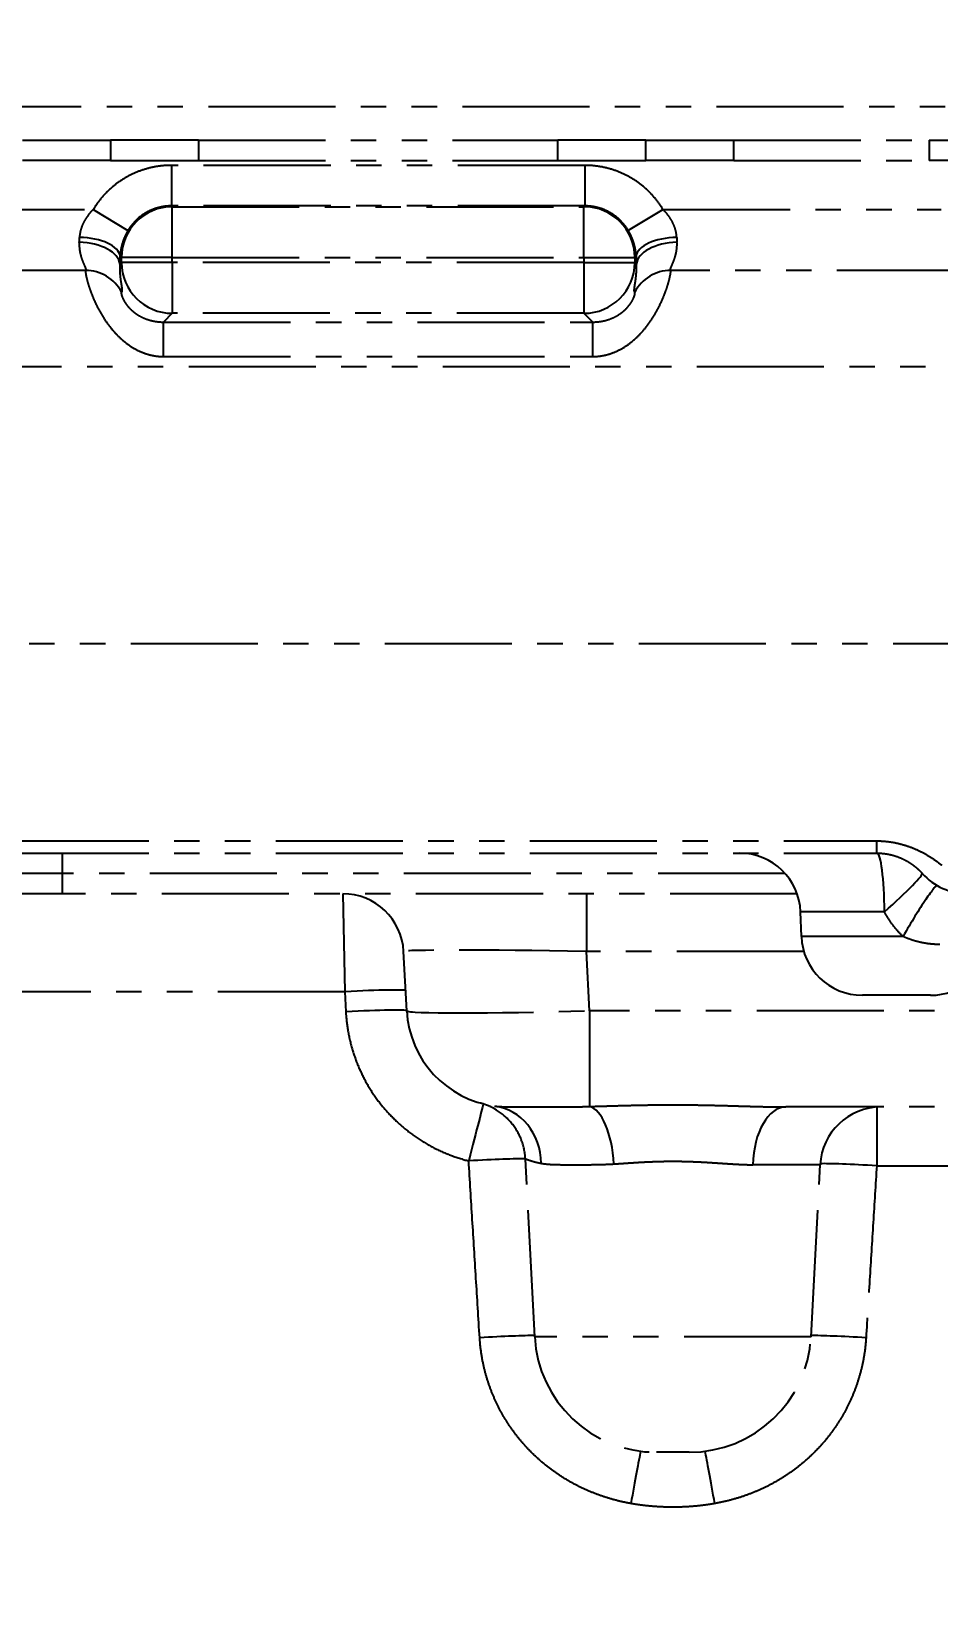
# Model space of a CAD drawing. Header units: inches. Extents: x 0 to 77285, y -118 to 40065.
# Drawn here: x 69452.7 to 69497.3, y 25473.3 to 25550.2 of the extents above; entities that cross this region are included whole.
import ezdxf

# ---------------------------------------------------------------- set-up
doc = ezdxf.new("R2010")
doc.units = ezdxf.units.IN
doc.header["$LTSCALE"] = 5
doc.header["$MEASUREMENT"] = 0
doc.linetypes.add('PHANTOM', pattern=[2.5, 1.25, -0.25, 0.25, -0.25, 0.25, -0.25])
doc.layers.add('66', color=6, linetype='PHANTOM')
doc.styles.add('SCI', font='')
doc.styles.get('SCI').set_extended_font_data('Gulim')
doc.dimstyles.new('SCH', dxfattribs={"dimtxt": 2.5, "dimasz": 2, "dimexe": 1.25, "dimexo": 0.625, "dimtad": 1, "dimdec": 8, "dimtxsty": 'SCI', "dimcen": 2.5, "dimclrd": 4, "dimclre": 4, "dimclrt": 7, "dimadec": 8, "dimazin": 2, "dimtfac": 1, "dimtdec": 8, "dimtmove": 0, "dimatfit": 3, "dimfxl": 1, "dimarcsym": 0})

# ---------------------------------------------------------------- blocks, each defined once
blk = doc.blocks.new('A$C70e98cdd')
for p, q in [((-32.85, 136.753), (45.651, 136.753)), ((-16.999, 135.1), (-12.668, 135.1)), ((-8.338, 135.1), (-12.668, 135.1)), ((-12.668, 135.1), (-12.668, 134.1)), ((-8.338, 135.1), (9.341, 135.1)), ((-8.338, 135.1), (-8.338, 134.1)), ((13.671, 135.1), (9.341, 135.1)), ((9.341, 134.1), (9.341, 135.1)), ((13.671, 135.1), (18.001, 135.1)), ((13.671, 134.1), (13.671, 135.1)), ((18.001, 135.1), (27.609, 135.1)), ((18.001, 134.1), (18.001, 135.1)), ((27.609, 135.1), (31.939, 135.1)), ((27.609, 135.1), (27.609, 134.1)), ((-12.668, 134.1), (-16.999, 134.1)), ((-12.668, 134.1), (-8.338, 134.1)), ((10.668, 133.86), (-9.665, 133.86)), ((-9.665, 133.86), (-9.665, 131.863)), ((-8.338, 134.1), (9.341, 134.1)), ((9.341, 134.1), (13.671, 134.1)), ((10.668, 133.86), (10.668, 131.863)), ((18.001, 134.1), (13.671, 134.1)), ((18.001, 134.1), (27.609, 134.1)), ((18.001, 134.1), (27.609, 134.1)), ((31.939, 134.1), (27.609, 134.1)), ((-20.201, 131.685), (-13.515, 131.685)), ((-13.515, 131.685), (-11.806, 130.657)), ((10.668, 131.863), (-9.665, 131.863)), ((-9.665, 131.863), (-9.626, 131.824)), ((-9.626, 131.824), (10.629, 131.824)), ((-9.626, 129.328), (-9.626, 131.824)), ((10.629, 131.824), (10.668, 131.863)), ((10.629, 129.328), (10.629, 131.824)), ((14.518, 131.685), (12.809, 130.657)), ((14.518, 131.685), (28.203, 131.685)), ((-12.19, 129.395), (-12.123, 129.328)), ((-12.123, 129.072), (-12.123, 129.328)), ((-9.626, 129.328), (-12.123, 129.328)), ((-9.626, 129.072), (-9.626, 129.328)), ((-9.626, 129.328), (10.629, 129.328)), ((10.629, 129.328), (13.126, 129.328)), ((10.629, 129.328), (10.629, 129.072)), ((13.126, 129.328), (13.193, 129.395)), ((13.126, 129.328), (13.126, 129.072)), ((-13.888, 128.691), (-21.316, 128.691)), ((-12.123, 129.072), (-12.202, 128.993)), ((-9.626, 129.072), (-12.123, 129.072)), ((10.629, 129.072), (-9.626, 129.072)), ((-9.626, 129.072), (-9.626, 126.576)), ((10.629, 129.072), (13.126, 129.072)), ((10.629, 129.072), (10.629, 126.576)), ((13.205, 128.993), (13.126, 129.072)), ((29.319, 128.691), (14.891, 128.691)), ((-9.626, 126.576), (-10.057, 126.145)), ((10.629, 126.576), (-9.626, 126.576)), ((11.06, 126.145), (10.629, 126.576)), ((-10.057, 124.447), (-10.057, 126.145)), ((-10.057, 126.145), (11.06, 126.145)), ((11.06, 124.447), (11.06, 126.145)), ((-21.317, 123.962), (29.32, 123.962)), ((-10.999, 124.615), (-10.999, 124.614)), ((-10.057, 124.447), (11.06, 124.447)), ((-24.168, 110.32), (35.994, 110.32)), ((-17.032, 100.6), (25.035, 100.6)), ((25.035, 100), (25.035, 100.6)), ((-17.032, 100), (25.035, 100)), ((-15.033, 99), (-15.033, 100)), ((-15.033, 98), (-15.033, 99)), ((20.521, 99), (-15.033, 99)), ((21.113, 98), (-15.033, 98)), ((-1.238, 98), (-1.137, 93.175)), ((10.745, 98), (10.745, 95.157)), ((25.41, 97.105), (21.283, 97.105)), ((21.325, 95.895), (21.283, 97.105)), ((26.323, 95.895), (21.325, 95.895)), ((1.91, 92.238), (1.757, 95.157)), ((10.898, 92.238), (10.745, 95.157)), ((21.444, 95.157), (10.745, 95.157)), ((-1.137, 93.175), (-24.312, 93.175)), ((-1.137, 93.175), (-1.086, 92.186)), ((27.68, 93), (24.323, 93)), ((50.375, 92.238), (10.898, 92.238)), ((10.898, 92.238), (10.898, 87.524)), ((50.375, 87.5), (20.559, 87.5)), ((25.027, 87.493), (25.027, 84.605)), ((8.203, 76.186), (7.744, 84.953)), ((22.243, 84.657), (18.933, 84.657)), ((21.799, 76.186), (22.243, 84.657)), ((25.027, 84.605), (38.796, 84.605)), ((21.799, 76.186), (8.203, 76.186)), ((15.808, 70.5), (14.195, 70.5))]:
    blk.add_line(p, q)
for centre, radius, start, end in [((18.285, 97), 3, 2, 90), ((29.507, 101), 3, 221.81031, 270), ((-1.238, 95), 3, 3, 90), ((24.323, 96), 3, 182, 270), ((27.68, 96), 3, 270, 350.40593), ((6.904, 92.5), 5, 183, 262.45393), ((25.239, 84.5), 3, 90, 177), ((14.195, 76.5), 6, 183, 270), ((15.808, 76.5), 6, 270, 357)]:
    blk.add_arc(centre, radius, start, end)
for centre, major_axis, ratio, start_param, end_param in [((-9.626, 129.328), (1.768, 1.768), 0.997265, 0.786768, 2.354825), ((10.629, 129.328), (1.768, -1.768), 0.997265, 0.786768, 2.354825), ((-14.419, 131.688), (0, -2.997), 0.087018, 1.000396, 1.09351), ((-14.2, 128.993), (1.999, -0.067), 0.538295, 0.062141, 1.588823), ((-14.188, 129.395), (1.999, -0.054), 0.457856, 0.058903, 1.583158), ((15.191, 129.395), (-1.999, -0.054), 0.457856, 4.700028, 6.224283), ((15.203, 128.993), (-1.999, -0.067), 0.538294, 4.694362, 6.221044), ((15.422, 131.688), (0, 2.997), 0.087018, 2.048083, 2.141196), ((-12.423, 131.687), (0, -4.998), 0.052335, 1.001505, 1.094505), ((13.426, 131.687), (0, 4.998), 0.052335, 2.047088, 2.140087), ((-13.888, 126.694), (1.573, -1.236), 0.997007, 1.151093, 2.235242), ((-9.626, 129.072), (-1.768, 1.768), 0.997265, 0.786768, 2.354825), ((10.629, 129.072), (-1.768, -1.768), 0.997265, 0.786768, 2.354825), ((14.891, 126.694), (-1.573, -1.236), 0.997007, 4.047944, 5.132093), ((25.035, 97), (0, 3), 0.125297, 4.747294, 6.283185), ((25.035, 97), (2.236, 2), 0.057862, 4.829255, 6.283185), ((26.53, 95.791), (1.488, 2.605), 0.077044, 0, 1.574628), ((10.778, 95), (9.021, -0.157), 0.017336, 1.574743, 3.142805), ((-1.137, 93.07), (2.996, 0.157), 0.034852, 0, 1.56897), ((-1.086, 92.081), (2.996, 0.157), 0.034852, 0, 1.56897), ((10.909, 92.5), (8.999, 0.262), 0.02902, 3.142269, 4.710327), ((4.961, 84.739), (0.728, 2.91), 0.008479, 0.057496, 1.536935), ((5.853, 84.569), (0.394, 2.974), 0.890273, 4.882234, 6.283184), ((10.898, 84.538), (-0.13, 2.997), 0.402319, 4.747371, 6.17597), ((20.559, 84.5), (0, 3), 0.542862, 0, 1.518436), ((4.961, 84.739), (2.994, 0.182), 0.034835, 0.375738, 1.568682), ((25.027, 84.5), (-2.994, 0.182), 0.034835, 4.714505, 5.905267), ((5.498, 76.029), (-2.994, -0.188), 0.034831, 3.584653, 4.710205), ((24.505, 76.029), (2.994, -0.188), 0.034831, 1.572981, 2.698532), ((12.936, 67.871), (-0.533, -2.952), 0.006201, 3.574988, 4.678037), ((17.066, 67.871), (0.533, -2.952), 0.006201, 1.605148, 2.708198)]:
    blk.add_ellipse(centre, major_axis=major_axis, ratio=ratio, start_param=start_param, end_param=end_param)
for points, knots in [([(-9.665, 133.86), (-9.883, 133.86), (-10.097, 133.844), (-10.306, 133.814), (-10.516, 133.784), (-10.72, 133.74), (-10.923, 133.68)], [0, 0, 0, 0, 0.1428571, 0.1428571, 0.1428571, 0.2857143, 0.2857143, 0.2857143, 0.2857143]), ([(12.657, 133.396), (12.468, 133.49), (12.271, 133.571), (12.06, 133.639), (11.848, 133.708), (11.622, 133.764), (11.389, 133.802)], [0.5714286, 0.5714286, 0.5714286, 0.5714286, 0.7142857, 0.7142857, 0.7142857, 0.8571429, 0.8571429, 0.8571429, 0.8571429]), ([(-10.365, 131.764), (-10.478, 131.732), (-10.591, 131.69), (-10.699, 131.642), (-10.806, 131.593), (-10.909, 131.538), (-11.008, 131.474)], [0.2857143, 0.2857143, 0.2857143, 0.2857143, 0.4285714, 0.4285714, 0.4285714, 0.5714286, 0.5714286, 0.5714286, 0.5714286]), ([(-14.064, 130.877), (-14.101, 130.784), (-14.13, 130.69), (-14.15, 130.595), (-14.171, 130.501), (-14.183, 130.406), (-14.188, 130.311)], [0.6, 0.6, 0.6, 0.6, 0.8, 0.8, 0.8, 1, 1, 1, 1]), ([(-13.753, 131.416), (-13.822, 131.327), (-13.881, 131.238), (-13.933, 131.149), (-13.984, 131.059), (-14.028, 130.969), (-14.064, 130.877)], [0.2, 0.2, 0.2, 0.2, 0.4, 0.4, 0.4, 0.6, 0.6, 0.6, 0.6]), ([(12.599, 130.954), (12.523, 131.046), (12.444, 131.13), (12.357, 131.209), (12.271, 131.288), (12.177, 131.363), (12.079, 131.429)], [0.1428571, 0.1428571, 0.1428571, 0.1428571, 0.2857143, 0.2857143, 0.2857143, 0.4285714, 0.4285714, 0.4285714, 0.4285714]), ([(15.191, 130.311), (15.187, 130.396), (15.176, 130.483), (15.159, 130.569), (15.141, 130.656), (15.117, 130.743), (15.084, 130.832)], [0, 0, 0, 0, 0.2, 0.2, 0.2, 0.4, 0.4, 0.4, 0.4]), ([(-11.938, 130.408), (-11.977, 130.325), (-12.01, 130.243), (-12.039, 130.161), (-12.068, 130.079), (-12.093, 129.996), (-12.114, 129.911)], [0.2, 0.2, 0.2, 0.2, 0.4, 0.4, 0.4, 0.6, 0.6, 0.6, 0.6]), ([(-12.114, 129.911), (-12.135, 129.827), (-12.152, 129.74), (-12.165, 129.654), (-12.178, 129.567), (-12.186, 129.481), (-12.19, 129.395)], [0.6, 0.6, 0.6, 0.6, 0.8, 0.8, 0.8, 1, 1, 1, 1]), ([(13.193, 129.395), (13.19, 129.472), (13.182, 129.551), (13.171, 129.63), (13.161, 129.709), (13.146, 129.789), (13.127, 129.871)], [0, 0, 0, 0, 0.2, 0.2, 0.2, 0.4, 0.4, 0.4, 0.4]), ([(15.029, 129.114), (15.045, 129.154), (15.061, 129.196), (15.076, 129.241), (15.092, 129.286), (15.107, 129.333), (15.122, 129.386)], [0.5454545, 0.5454545, 0.5454545, 0.5454545, 0.6363636, 0.6363636, 0.6363636, 0.7272727, 0.7272727, 0.7272727, 0.7272727]), ([(-13.914, 128.847), (-13.904, 128.821), (-13.895, 128.798), (-13.889, 128.778), (-13.882, 128.757), (-13.878, 128.739), (-13.877, 128.724), (-13.877, 128.709), (-13.88, 128.697), (-13.888, 128.691)], [0.7272727, 0.7272727, 0.7272727, 0.7272727, 0.8181818, 0.8181818, 0.8181818, 0.9090909, 0.9090909, 0.9090909, 1, 1, 1, 1]), ([(13.148, 128.068), (13.155, 128.108), (13.161, 128.15), (13.167, 128.193), (13.173, 128.237), (13.179, 128.283), (13.185, 128.335), (13.191, 128.387), (13.197, 128.444), (13.201, 128.508), (13.206, 128.572), (13.21, 128.643), (13.211, 128.723)], [0.5454545, 0.5454545, 0.5454545, 0.5454545, 0.6363636, 0.6363636, 0.6363636, 0.7272727, 0.7272727, 0.7272727, 0.8181818, 0.8181818, 0.8181818, 0.9090909, 0.9090909, 0.9090909, 0.9090909]), ([(14.887, 128.762), (14.892, 128.78), (14.899, 128.801), (14.908, 128.824), (14.917, 128.848), (14.928, 128.874), (14.94, 128.903)], [0.1818182, 0.1818182, 0.1818182, 0.1818182, 0.2727273, 0.2727273, 0.2727273, 0.3636364, 0.3636364, 0.3636364, 0.3636364]), ([(14.94, 128.903), (14.953, 128.932), (14.967, 128.964), (14.982, 129), (14.997, 129.035), (15.013, 129.074), (15.029, 129.114)], [0.3636364, 0.3636364, 0.3636364, 0.3636364, 0.4545455, 0.4545455, 0.4545455, 0.5454545, 0.5454545, 0.5454545, 0.5454545]), ([(-12.171, 128.243), (-12.165, 128.196), (-12.158, 128.151), (-12.152, 128.108), (-12.145, 128.066), (-12.139, 128.025), (-12.133, 127.988)], [0.3636364, 0.3636364, 0.3636364, 0.3636364, 0.4545455, 0.4545455, 0.4545455, 0.5454545, 0.5454545, 0.5454545, 0.5454545]), ([(-13.583, 127.494), (-13.532, 127.362), (-13.472, 127.223), (-13.405, 127.079), (-13.338, 126.936), (-13.262, 126.788), (-13.178, 126.64)], [0.3333333, 0.3333333, 0.3333333, 0.3333333, 0.4, 0.4, 0.4, 0.4666667, 0.4666667, 0.4666667, 0.4666667]), ([(-12.129, 127.518), (-12.124, 127.492), (-12.117, 127.461), (-12.106, 127.427), (-12.094, 127.393), (-12.08, 127.355), (-12.062, 127.314)], [0.1333333, 0.1333333, 0.1333333, 0.1333333, 0.2, 0.2, 0.2, 0.2666667, 0.2666667, 0.2666667, 0.2666667]), ([(-11.902, 127.038), (-11.866, 126.989), (-11.826, 126.938), (-11.781, 126.887), (-11.736, 126.836), (-11.686, 126.784), (-11.631, 126.734)], [0.4, 0.4, 0.4, 0.4, 0.4666667, 0.4666667, 0.4666667, 0.5333333, 0.5333333, 0.5333333, 0.5333333]), ([(12.697, 126.795), (12.751, 126.849), (12.8, 126.903), (12.843, 126.958), (12.887, 127.012), (12.925, 127.065), (12.958, 127.117)], [0.5, 0.5, 0.5, 0.5, 0.5714286, 0.5714286, 0.5714286, 0.6428571, 0.6428571, 0.6428571, 0.6428571]), ([(13.041, 127.265), (13.064, 127.311), (13.082, 127.354), (13.097, 127.393), (13.111, 127.432), (13.122, 127.468), (13.128, 127.499)], [0.7142857, 0.7142857, 0.7142857, 0.7142857, 0.7857143, 0.7857143, 0.7857143, 0.8571429, 0.8571429, 0.8571429, 0.8571429]), ([(-12.902, 126.195), (-12.801, 126.049), (-12.693, 125.905), (-12.577, 125.768), (-12.462, 125.632), (-12.339, 125.502), (-12.211, 125.382), (-12.084, 125.261), (-11.95, 125.15), (-11.814, 125.052)], [0.5333333, 0.5333333, 0.5333333, 0.5333333, 0.6, 0.6, 0.6, 0.6666667, 0.6666667, 0.6666667, 0.7333333, 0.7333333, 0.7333333, 0.7333333]), ([(-11.033, 126.347), (-10.957, 126.314), (-10.88, 126.285), (-10.802, 126.26), (-10.724, 126.235), (-10.644, 126.214), (-10.562, 126.197)], [0.7333333, 0.7333333, 0.7333333, 0.7333333, 0.8, 0.8, 0.8, 0.8666667, 0.8666667, 0.8666667, 0.8666667]), ([(11.572, 126.198), (11.658, 126.216), (11.745, 126.24), (11.83, 126.268), (11.915, 126.296), (11.998, 126.329), (12.079, 126.366)], [0.1428571, 0.1428571, 0.1428571, 0.1428571, 0.2142857, 0.2142857, 0.2142857, 0.2857143, 0.2857143, 0.2857143, 0.2857143]), ([(12.079, 126.366), (12.159, 126.404), (12.237, 126.446), (12.31, 126.491), (12.384, 126.536), (12.454, 126.585), (12.518, 126.636)], [0.2857143, 0.2857143, 0.2857143, 0.2857143, 0.3571429, 0.3571429, 0.3571429, 0.4285714, 0.4285714, 0.4285714, 0.4285714]), ([(12.894, 125.109), (13.04, 125.221), (13.181, 125.345), (13.314, 125.479), (13.448, 125.613), (13.575, 125.757), (13.693, 125.907)], [0.2857143, 0.2857143, 0.2857143, 0.2857143, 0.3571429, 0.3571429, 0.3571429, 0.4285714, 0.4285714, 0.4285714, 0.4285714]), ([(11.98, 124.607), (12.136, 124.662), (12.292, 124.732), (12.445, 124.816), (12.598, 124.9), (12.749, 124.998), (12.894, 125.109)], [0.1428571, 0.1428571, 0.1428571, 0.1428571, 0.2142857, 0.2142857, 0.2142857, 0.2857143, 0.2857143, 0.2857143, 0.2857143]), ([(-10.966, 124.603), (-10.819, 124.552), (-10.667, 124.512), (-10.515, 124.486), (-10.363, 124.46), (-10.211, 124.447), (-10.057, 124.447)], [0.8666667, 0.8666667, 0.8666667, 0.8666667, 0.9333333, 0.9333333, 0.9333333, 1, 1, 1, 1]), ([(26.424, 100.388), (26.584, 100.338), (26.745, 100.28), (26.907, 100.211), (27.069, 100.141), (27.231, 100.062), (27.39, 99.974)], [0.2, 0.2, 0.2, 0.2, 0.2666667, 0.2666667, 0.2666667, 0.3333333, 0.3333333, 0.3333333, 0.3333333]), ([(25.26, 99.991), (25.337, 99.986), (25.414, 99.977), (25.493, 99.965), (25.571, 99.953), (25.65, 99.937), (25.73, 99.918), (25.809, 99.899), (25.89, 99.877), (25.971, 99.85)], [0.0666667, 0.0666667, 0.0666667, 0.0666667, 0.1333333, 0.1333333, 0.1333333, 0.2, 0.2, 0.2, 0.2666667, 0.2666667, 0.2666667, 0.2666667]), ([(25.971, 99.85), (26.052, 99.824), (26.133, 99.793), (26.212, 99.759), (26.292, 99.725), (26.37, 99.688), (26.44, 99.65), (26.511, 99.613), (26.574, 99.576), (26.632, 99.539)], [0.2666667, 0.2666667, 0.2666667, 0.2666667, 0.3333333, 0.3333333, 0.3333333, 0.4, 0.4, 0.4, 0.4666667, 0.4666667, 0.4666667, 0.4666667]), ([(26.926, 99.329), (26.966, 99.296), (27.002, 99.265), (27.033, 99.237), (27.065, 99.209), (27.092, 99.183), (27.116, 99.16), (27.14, 99.137), (27.161, 99.116), (27.179, 99.098), (27.198, 99.079), (27.213, 99.062), (27.227, 99.048)], [0.6, 0.6, 0.6, 0.6, 0.6666667, 0.6666667, 0.6666667, 0.7333333, 0.7333333, 0.7333333, 0.8, 0.8, 0.8, 0.8666667, 0.8666667, 0.8666667, 0.8666667]), ([(-16.124, 99), (-16.299, 99), (-16.474, 99), (-16.643, 99), (-16.812, 99), (-16.975, 99), (-17.133, 99)], [0.1666667, 0.1666667, 0.1666667, 0.1666667, 0.25, 0.25, 0.25, 0.3333333, 0.3333333, 0.3333333, 0.3333333]), ([(27.227, 99.048), (27.24, 99.034), (27.251, 99.022), (27.258, 99.014), (27.266, 99.005), (27.271, 99), (27.271, 99)], [0.8666667, 0.8666667, 0.8666667, 0.8666667, 0.9333333, 0.9333333, 0.9333333, 1, 1, 1, 1]), ([(-15.033, 98), (-15.323, 98), (-15.893, 98), (-16.702, 98), (-17.5, 98), (-18.251, 98), (-18.948, 98), (-19.578, 98), (-20.134, 98), (-20.453, 98), (-20.596, 98), (-20.598, 98)], [0, 0, 0, 0, 0.0833333, 0.1666667, 0.25, 0.3333333, 0.4166667, 0.5, 0.5833333, 0.6666667, 0.6675763, 0.6675763, 0.6675763, 0.6675763]), ([(26.987, 95.653), (26.868, 95.685), (26.752, 95.722), (26.641, 95.763), (26.531, 95.803), (26.425, 95.848), (26.323, 95.895)], [0.6, 0.6, 0.6, 0.6, 0.8, 0.8, 0.8, 1, 1, 1, 1]), ([(28.141, 95.5), (28.002, 95.5), (27.866, 95.507), (27.735, 95.519), (27.603, 95.53), (27.477, 95.548), (27.353, 95.57)], [0.0000004, 0.0000004, 0.0000004, 0.0000004, 0.2, 0.2, 0.2, 0.4, 0.4, 0.4, 0.4]), ([(-1.086, 92.186), (-1.069, 91.869), (-1.034, 91.558), (-0.982, 91.254), (-0.93, 90.95), (-0.861, 90.652), (-0.774, 90.358), (-0.688, 90.063), (-0.584, 89.772), (-0.464, 89.487)], [0, 0, 0, 0, 0.0909091, 0.0909091, 0.0909091, 0.1818182, 0.1818182, 0.1818182, 0.2727273, 0.2727273, 0.2727273, 0.2727273]), ([(7.744, 84.953), (7.727, 85.276), (7.656, 85.601), (7.419, 86.199), (7.252, 86.479), (6.842, 86.967), (6.595, 87.181), (6.19, 87.431), (6.049, 87.504), (5.829, 87.595), (5.755, 87.623), (5.65, 87.657), (5.622, 87.666), (5.588, 87.676), (5.583, 87.677), (5.577, 87.679), (5.575, 87.68), (5.572, 87.68), (5.571, 87.681), (5.568, 87.682), (5.566, 87.682), (5.561, 87.684), (5.561, 87.684), (5.56, 87.684), (5.559, 87.684), (5.559, 87.684), (5.559, 87.684), (5.559, 87.684)], [0, 0, 0, 0, 0.0972268, 0.0972268, 0.192759, 0.192759, 0.288352, 0.288352, 0.3356844, 0.3356844, 0.3596022, 0.3596022, 0.3685697, 0.3685697, 0.3701115, 0.3701115, 0.370715, 0.370715, 0.3713212, 0.3713212, 0.3725472, 0.3725472, 0.3774022, 0.3774022, 0.3829068, 0.3829068, 0.3905034, 0.3905034, 0.3905034, 0.3905034]), ([(7.566, 87.501), (7.746, 87.5), (7.934, 87.5), (8.12, 87.5), (8.306, 87.5), (8.49, 87.5), (8.67, 87.5), (8.849, 87.501), (9.023, 87.501), (9.191, 87.501)], [0.3, 0.3, 0.3, 0.3, 0.4, 0.4, 0.4, 0.5, 0.5, 0.5, 0.6, 0.6, 0.6, 0.6]), ([(9.673, 87.504), (9.827, 87.505), (9.974, 87.506), (10.115, 87.508), (10.256, 87.51), (10.39, 87.512), (10.521, 87.515)], [0.7, 0.7, 0.7, 0.7, 0.8, 0.8, 0.8, 0.9, 0.9, 0.9, 0.9]), ([(13.882, 87.599), (14.13, 87.603), (14.381, 87.605), (14.631, 87.606), (14.881, 87.608), (15.13, 87.608), (15.379, 87.606)], [0.3076923, 0.3076923, 0.3076923, 0.3076923, 0.3846154, 0.3846154, 0.3846154, 0.4615385, 0.4615385, 0.4615385, 0.4615385]), ([(15.379, 87.606), (15.627, 87.605), (15.874, 87.603), (16.121, 87.599), (16.367, 87.596), (16.612, 87.591), (16.856, 87.586)], [0.4615385, 0.4615385, 0.4615385, 0.4615385, 0.5384615, 0.5384615, 0.5384615, 0.6153846, 0.6153846, 0.6153846, 0.6153846]), ([(16.856, 87.586), (17.1, 87.581), (17.343, 87.575), (17.583, 87.568), (17.823, 87.561), (18.061, 87.554), (18.297, 87.547)], [0.6153846, 0.6153846, 0.6153846, 0.6153846, 0.6923077, 0.6923077, 0.6923077, 0.7692308, 0.7692308, 0.7692308, 0.7692308]), ([(18.297, 87.547), (18.533, 87.54), (18.767, 87.533), (19.006, 87.527), (19.246, 87.52), (19.491, 87.514), (19.749, 87.509), (20.007, 87.504), (20.279, 87.5), (20.559, 87.5)], [0.7692308, 0.7692308, 0.7692308, 0.7692308, 0.8461538, 0.8461538, 0.8461538, 0.9230769, 0.9230769, 0.9230769, 1, 1, 1, 1]), ([(1.689, 86.538), (1.922, 86.338), (2.166, 86.151), (2.421, 85.979), (2.675, 85.806), (2.94, 85.649), (3.213, 85.507)], [0.6363636, 0.6363636, 0.6363636, 0.6363636, 0.7272727, 0.7272727, 0.7272727, 0.8181818, 0.8181818, 0.8181818, 0.8181818]), ([(3.213, 85.507), (3.485, 85.365), (3.766, 85.239), (4.057, 85.128), (4.348, 85.018), (4.649, 84.922), (4.961, 84.844)], [0.8181818, 0.8181818, 0.8181818, 0.8181818, 0.9090909, 0.9090909, 0.9090909, 0.9999997, 0.9999997, 0.9999997, 0.9999997]), ([(9.301, 84.663), (9.435, 84.66), (9.573, 84.659), (9.711, 84.658), (9.849, 84.658), (9.986, 84.657), (10.12, 84.657)], [0.2, 0.2, 0.2, 0.2, 0.3, 0.3, 0.3, 0.4, 0.4, 0.4, 0.4]), ([(10.87, 84.659), (10.987, 84.66), (11.099, 84.661), (11.208, 84.663), (11.317, 84.665), (11.421, 84.667), (11.522, 84.67), (11.624, 84.673), (11.722, 84.677), (11.818, 84.681)], [0.6, 0.6, 0.6, 0.6, 0.7, 0.7, 0.7, 0.8, 0.8, 0.8, 0.9, 0.9, 0.9, 0.9]), ([(15.268, 84.827), (15.444, 84.825), (15.619, 84.822), (15.793, 84.816), (15.968, 84.81), (16.141, 84.803), (16.314, 84.795)], [0.4615385, 0.4615385, 0.4615385, 0.4615385, 0.5384615, 0.5384615, 0.5384615, 0.6153846, 0.6153846, 0.6153846, 0.6153846]), ([(16.314, 84.795), (16.486, 84.786), (16.658, 84.776), (16.828, 84.766), (16.998, 84.755), (17.166, 84.744), (17.333, 84.733)], [0.6153846, 0.6153846, 0.6153846, 0.6153846, 0.6923077, 0.6923077, 0.6923077, 0.7692308, 0.7692308, 0.7692308, 0.7692308]), ([(25.027, 84.605), (24.971, 83.676), (24.914, 82.743), (24.856, 81.806), (24.799, 80.869), (24.741, 79.928), (24.682, 78.983), (24.624, 78.037), (24.564, 77.088), (24.505, 76.134)], [0, 0, 0, 0, 0.333333, 0.333333, 0.333333, 0.666667, 0.666667, 0.666667, 1, 1, 1, 1]), ([(5.498, 76.134), (5.437, 77.115), (5.376, 78.092), (5.315, 79.065), (5.255, 80.037), (5.196, 81.005), (5.136, 81.968)], [0, 0, 0, 0, 0.3333333, 0.3333333, 0.3333333, 0.6666667, 0.6666667, 0.6666667, 0.6666667]), ([(5.716, 74.671), (5.665, 74.885), (5.62, 75.11), (5.583, 75.353), (5.545, 75.596), (5.516, 75.857), (5.498, 76.134)], [0.8947368, 0.8947368, 0.8947368, 0.8947368, 0.9473684, 0.9473684, 0.9473684, 1, 1, 1, 1]), ([(24.505, 76.134), (24.49, 75.903), (24.467, 75.679), (24.437, 75.463), (24.406, 75.248), (24.369, 75.042), (24.325, 74.839), (24.282, 74.636), (24.231, 74.436), (24.174, 74.241)], [0, 0, 0, 0, 0.0526316, 0.0526316, 0.0526316, 0.1052632, 0.1052632, 0.1052632, 0.1578947, 0.1578947, 0.1578947, 0.1578947]), ([(6.087, 73.484), (6.013, 73.672), (5.946, 73.862), (5.884, 74.058), (5.822, 74.254), (5.766, 74.457), (5.716, 74.671)], [0.7894737, 0.7894737, 0.7894737, 0.7894737, 0.8421053, 0.8421053, 0.8421053, 0.8947368, 0.8947368, 0.8947368, 0.8947368]), ([(10.656, 68.683), (10.462, 68.772), (10.269, 68.868), (10.08, 68.972), (9.89, 69.075), (9.703, 69.186), (9.522, 69.303), (9.34, 69.42), (9.163, 69.544), (8.992, 69.672)], [0.2105263, 0.2105263, 0.2105263, 0.2105263, 0.2631579, 0.2631579, 0.2631579, 0.3157895, 0.3157895, 0.3157895, 0.3684211, 0.3684211, 0.3684211, 0.3684211]), ([(17.066, 67.975), (16.988, 67.961), (16.832, 67.935), (16.606, 67.902), (16.381, 67.874), (16.164, 67.851), (15.948, 67.833), (15.73, 67.818), (15.516, 67.807), (15.313, 67.801), (15.12, 67.798), (14.928, 67.797), (14.729, 67.8), (14.518, 67.806), (14.302, 67.816), (14.088, 67.83), (13.874, 67.848), (13.657, 67.87), (13.438, 67.896), (13.204, 67.93), (13.028, 67.959), (12.936, 67.975)], [0, 0, 0, 0, 0.0526316, 0.1052632, 0.1578947, 0.2105263, 0.2631579, 0.3157895, 0.3684211, 0.4210526, 0.4736842, 0.5263158, 0.5789474, 0.6315789, 0.6842105, 0.7368421, 0.7894737, 0.8421053, 0.8947368, 0.9473684, 1, 1, 1, 1]), ([(18.304, 68.281), (18.102, 68.217), (17.893, 68.158), (17.685, 68.107), (17.478, 68.056), (17.273, 68.012), (17.066, 67.975)], [0.8947368, 0.8947368, 0.8947368, 0.8947368, 0.9473684, 0.9473684, 0.9473684, 1, 1, 1, 1])]:
    blk.add_open_spline(points, degree=3, knots=knots)
for points in [[(11.389, 133.802), (11.156, 133.84), (10.916, 133.86), (10.668, 133.86)], [(-12.08, 133.157), (-12.259, 133.043), (-12.433, 132.915), (-12.603, 132.768)], [(-11.522, 133.459), (-11.716, 133.371), (-11.9, 133.271), (-12.08, 133.157)], [(-10.923, 133.68), (-11.127, 133.621), (-11.329, 133.546), (-11.522, 133.459)], [(13.205, 133.076), (13.03, 133.196), (12.847, 133.303), (12.657, 133.396)], [(-12.603, 132.768), (-12.773, 132.62), (-12.94, 132.453), (-13.094, 132.272)], [(13.705, 132.68), (13.549, 132.822), (13.381, 132.956), (13.205, 133.076)], [(14.14, 132.221), (14.004, 132.386), (13.861, 132.537), (13.705, 132.68)], [(-13.515, 131.685), (-13.604, 131.596), (-13.684, 131.506), (-13.753, 131.416)], [(-13.094, 132.272), (-13.247, 132.092), (-13.387, 131.897), (-13.515, 131.685)], [(-10.022, 131.838), (-10.139, 131.821), (-10.252, 131.797), (-10.365, 131.764)], [(-9.665, 131.863), (-9.785, 131.863), (-9.905, 131.854), (-10.022, 131.838)], [(11.069, 131.831), (10.939, 131.852), (10.805, 131.863), (10.668, 131.863)], [(11.443, 131.742), (11.325, 131.78), (11.199, 131.81), (11.069, 131.831)], [(11.775, 131.607), (11.669, 131.659), (11.56, 131.704), (11.443, 131.742)], [(12.079, 131.429), (11.982, 131.496), (11.88, 131.555), (11.775, 131.607)], [(14.518, 131.685), (14.402, 131.877), (14.275, 132.056), (14.14, 132.221)], [(14.772, 131.395), (14.699, 131.492), (14.614, 131.589), (14.518, 131.685)], [(-11.572, 130.983), (-11.657, 130.882), (-11.736, 130.773), (-11.806, 130.657)], [(-11.299, 131.258), (-11.394, 131.176), (-11.487, 131.084), (-11.572, 130.983)], [(-11.008, 131.474), (-11.108, 131.411), (-11.205, 131.34), (-11.299, 131.258)], [(12.809, 130.657), (12.745, 130.763), (12.674, 130.863), (12.599, 130.954)], [(14.959, 131.108), (14.907, 131.202), (14.845, 131.298), (14.772, 131.395)], [(15.084, 130.832), (15.051, 130.922), (15.01, 131.013), (14.959, 131.108)], [(-14.2, 130.07), (-14.205, 129.979), (-14.203, 129.896), (-14.197, 129.82)], [(-11.806, 130.657), (-11.855, 130.574), (-11.9, 130.49), (-11.938, 130.408)], [(12.95, 130.388), (12.909, 130.477), (12.862, 130.567), (12.809, 130.657)], [(13.055, 130.123), (13.026, 130.21), (12.991, 130.299), (12.95, 130.388)], [(13.127, 129.871), (13.108, 129.952), (13.084, 130.037), (13.055, 130.123)], [(15.198, 129.788), (15.205, 129.871), (15.208, 129.965), (15.203, 130.07)], [(-14.197, 129.82), (-14.192, 129.744), (-14.183, 129.675), (-14.171, 129.612)], [(-14.171, 129.612), (-14.16, 129.549), (-14.147, 129.493), (-14.134, 129.44)], [(-14.134, 129.44), (-14.12, 129.387), (-14.106, 129.339), (-14.09, 129.291)], [(-14.09, 129.291), (-14.075, 129.244), (-14.058, 129.198), (-14.042, 129.155)], [(15.122, 129.386), (15.137, 129.439), (15.152, 129.498), (15.165, 129.564)], [(15.165, 129.564), (15.179, 129.63), (15.19, 129.704), (15.198, 129.788)], [(-14.042, 129.155), (-14.025, 129.111), (-14.009, 129.071), (-13.993, 129.034)], [(-13.993, 129.034), (-13.978, 128.996), (-13.963, 128.963), (-13.95, 128.932)], [(-13.95, 128.932), (-13.936, 128.901), (-13.924, 128.873), (-13.914, 128.847)], [(-13.888, 128.691), (-13.895, 128.677), (-13.896, 128.646), (-13.893, 128.602)], [(-13.893, 128.602), (-13.889, 128.558), (-13.881, 128.502), (-13.867, 128.431)], [(-12.202, 128.993), (-12.208, 128.906), (-12.209, 128.827), (-12.209, 128.754)], [(-12.209, 128.754), (-12.208, 128.682), (-12.205, 128.615), (-12.202, 128.554)], [(-12.202, 128.554), (-12.198, 128.494), (-12.193, 128.439), (-12.188, 128.388)], [(13.211, 128.723), (13.212, 128.803), (13.211, 128.892), (13.205, 128.993)], [(14.86, 128.381), (14.878, 128.466), (14.889, 128.536), (14.894, 128.588)], [(14.88, 128.717), (14.88, 128.73), (14.882, 128.745), (14.887, 128.762)], [(14.891, 128.691), (14.884, 128.696), (14.881, 128.705), (14.88, 128.717)], [(14.894, 128.588), (14.899, 128.64), (14.898, 128.675), (14.891, 128.691)], [(-13.867, 128.431), (-13.854, 128.361), (-13.835, 128.278), (-13.81, 128.183)], [(-13.81, 128.183), (-13.785, 128.088), (-13.754, 127.982), (-13.716, 127.867)], [(-13.716, 127.867), (-13.679, 127.751), (-13.635, 127.626), (-13.583, 127.494)], [(-12.188, 128.388), (-12.183, 128.337), (-12.177, 128.289), (-12.171, 128.243)], [(-12.133, 127.988), (-12.127, 127.951), (-12.122, 127.917), (-12.117, 127.885)], [(-12.117, 127.885), (-12.113, 127.854), (-12.109, 127.825), (-12.106, 127.798)], [(-12.106, 127.798), (-12.103, 127.772), (-12.101, 127.747), (-12.101, 127.725)], [(-12.101, 127.725), (-12.101, 127.703), (-12.102, 127.682), (-12.105, 127.665)], [(13.104, 127.709), (13.104, 127.728), (13.105, 127.75), (13.107, 127.775)], [(13.109, 127.658), (13.106, 127.672), (13.104, 127.689), (13.104, 127.709)], [(13.107, 127.775), (13.109, 127.799), (13.112, 127.826), (13.116, 127.856)], [(13.116, 127.856), (13.12, 127.886), (13.125, 127.919), (13.131, 127.954)], [(13.131, 127.954), (13.136, 127.99), (13.142, 128.028), (13.148, 128.068)], [(14.509, 127.306), (14.572, 127.454), (14.627, 127.596), (14.673, 127.728)], [(14.673, 127.728), (14.719, 127.859), (14.756, 127.98), (14.787, 128.089)], [(14.787, 128.089), (14.818, 128.199), (14.842, 128.297), (14.86, 128.381)], [(-12.134, 127.584), (-12.135, 127.566), (-12.134, 127.544), (-12.129, 127.518)], [(-12.122, 127.623), (-12.129, 127.615), (-12.133, 127.602), (-12.134, 127.584)], [(-12.105, 127.665), (-12.108, 127.648), (-12.114, 127.633), (-12.122, 127.623)], [(-12.062, 127.314), (-12.043, 127.273), (-12.021, 127.229), (-11.994, 127.182)], [(-11.994, 127.182), (-11.968, 127.136), (-11.937, 127.088), (-11.902, 127.038)], [(12.958, 127.117), (12.99, 127.168), (13.018, 127.218), (13.041, 127.265)], [(13.125, 127.623), (13.118, 127.631), (13.113, 127.643), (13.109, 127.658)], [(13.138, 127.578), (13.137, 127.599), (13.133, 127.614), (13.125, 127.623)], [(13.128, 127.499), (13.135, 127.531), (13.138, 127.557), (13.138, 127.578)], [(14.293, 126.846), (14.374, 127.003), (14.446, 127.158), (14.509, 127.306)], [(-13.178, 126.64), (-13.095, 126.491), (-13.002, 126.342), (-12.902, 126.195)], [(-11.631, 126.734), (-11.576, 126.684), (-11.517, 126.636), (-11.454, 126.589)], [(-11.454, 126.589), (-11.39, 126.543), (-11.323, 126.499), (-11.252, 126.458)], [(-11.252, 126.458), (-11.182, 126.418), (-11.108, 126.38), (-11.033, 126.347)], [(-10.562, 126.197), (-10.481, 126.18), (-10.396, 126.167), (-10.312, 126.158)], [(11.314, 126.158), (11.399, 126.167), (11.485, 126.18), (11.572, 126.198)], [(12.518, 126.636), (12.583, 126.687), (12.643, 126.741), (12.697, 126.795)], [(13.693, 125.907), (13.811, 126.057), (13.921, 126.213), (14.021, 126.371)], [(14.021, 126.371), (14.121, 126.529), (14.212, 126.689), (14.293, 126.846)], [(-10.312, 126.158), (-10.227, 126.149), (-10.142, 126.145), (-10.057, 126.145)], [(11.06, 126.145), (11.144, 126.145), (11.228, 126.149), (11.314, 126.158)], [(-11.814, 125.052), (-11.678, 124.953), (-11.539, 124.866), (-11.398, 124.792)], [(-11.398, 124.792), (-11.256, 124.717), (-11.113, 124.654), (-10.966, 124.603)], [(11.06, 124.447), (11.211, 124.447), (11.363, 124.46), (11.517, 124.486)], [(11.517, 124.486), (11.67, 124.512), (11.825, 124.552), (11.98, 124.607)], [(25.035, 100.6), (25.183, 100.6), (25.334, 100.593), (25.486, 100.578)], [(25.486, 100.578), (25.639, 100.563), (25.794, 100.54), (25.951, 100.509)], [(25.951, 100.509), (26.107, 100.477), (26.265, 100.437), (26.424, 100.388)], [(25.035, 100), (25.109, 100), (25.184, 99.997), (25.26, 99.991)], [(26.632, 99.539), (26.69, 99.503), (26.742, 99.467), (26.791, 99.432)], [(26.791, 99.432), (26.84, 99.397), (26.885, 99.362), (26.926, 99.329)], [(27.39, 99.974), (27.549, 99.885), (27.705, 99.788), (27.846, 99.691)], [(27.846, 99.691), (27.987, 99.593), (28.114, 99.496), (28.23, 99.402)], [(-15.591, 99), (-15.773, 99), (-15.949, 99), (-16.124, 99)], [(-15.033, 99), (-15.222, 99), (-15.409, 99), (-15.591, 99)], [(25.654, 96.699), (25.564, 96.836), (25.484, 96.971), (25.41, 97.105)], [(25.955, 96.291), (25.844, 96.426), (25.745, 96.563), (25.654, 96.699)], [(26.323, 95.895), (26.188, 96.023), (26.066, 96.155), (25.955, 96.291)], [(27.353, 95.57), (27.229, 95.593), (27.106, 95.62), (26.987, 95.653)], [(-0.464, 89.487), (-0.344, 89.203), (-0.208, 88.927), (-0.056, 88.659)], [(-0.056, 88.659), (0.096, 88.392), (0.262, 88.134), (0.443, 87.886)], [(0.443, 87.886), (0.624, 87.638), (0.819, 87.401), (1.027, 87.176)], [(1.027, 87.176), (1.235, 86.951), (1.456, 86.738), (1.689, 86.538)], [(6.247, 87.543), (6.354, 87.529), (6.476, 87.521), (6.61, 87.515)], [(6.61, 87.515), (6.744, 87.509), (6.891, 87.506), (7.051, 87.504)], [(7.051, 87.504), (7.211, 87.502), (7.385, 87.501), (7.566, 87.501)], [(9.191, 87.501), (9.358, 87.502), (9.519, 87.503), (9.673, 87.504)], [(10.521, 87.515), (10.651, 87.517), (10.778, 87.521), (10.898, 87.524)], [(10.898, 87.524), (11.167, 87.531), (11.429, 87.539), (11.682, 87.547)], [(11.682, 87.547), (11.935, 87.554), (12.177, 87.561), (12.419, 87.568)], [(12.419, 87.568), (12.66, 87.575), (12.901, 87.581), (13.144, 87.586)], [(13.144, 87.586), (13.387, 87.591), (13.633, 87.596), (13.882, 87.599)], [(5.136, 81.968), (5.077, 82.931), (5.019, 83.89), (4.961, 84.844)], [(7.744, 84.953), (7.744, 84.953), (7.749, 84.951), (7.758, 84.947)], [(7.758, 84.947), (7.769, 84.943), (7.785, 84.937), (7.806, 84.929)], [(7.806, 84.929), (7.828, 84.921), (7.854, 84.911), (7.883, 84.901)], [(7.883, 84.901), (7.913, 84.89), (7.946, 84.879), (7.984, 84.866)], [(7.984, 84.866), (8.022, 84.854), (8.065, 84.84), (8.115, 84.826)], [(8.115, 84.826), (8.165, 84.811), (8.222, 84.795), (8.29, 84.778)], [(8.29, 84.778), (8.358, 84.761), (8.437, 84.744), (8.529, 84.726)], [(8.529, 84.726), (8.649, 84.704), (8.777, 84.69), (8.906, 84.681)], [(8.906, 84.681), (9.036, 84.671), (9.166, 84.666), (9.301, 84.663)], [(10.12, 84.657), (10.253, 84.657), (10.383, 84.657), (10.508, 84.658)], [(10.508, 84.658), (10.633, 84.658), (10.754, 84.658), (10.87, 84.659)], [(11.818, 84.681), (11.914, 84.685), (12.008, 84.69), (12.099, 84.696)], [(12.099, 84.696), (12.288, 84.707), (12.474, 84.72), (12.653, 84.732)], [(12.653, 84.732), (12.832, 84.744), (13.003, 84.755), (13.174, 84.766)], [(13.174, 84.766), (13.345, 84.776), (13.515, 84.786), (13.687, 84.795)], [(13.687, 84.795), (13.859, 84.803), (14.033, 84.81), (14.209, 84.816)], [(14.209, 84.816), (14.385, 84.822), (14.562, 84.825), (14.739, 84.827)], [(14.739, 84.827), (14.916, 84.829), (15.093, 84.829), (15.268, 84.827)], [(17.333, 84.733), (17.5, 84.722), (17.665, 84.71), (17.834, 84.7)], [(17.834, 84.7), (18.004, 84.689), (18.177, 84.679), (18.36, 84.671)], [(18.36, 84.671), (18.543, 84.663), (18.736, 84.657), (18.933, 84.657)], [(24.174, 74.241), (24.117, 74.045), (24.054, 73.854), (23.985, 73.665)], [(6.326, 72.932), (6.24, 73.113), (6.161, 73.297), (6.087, 73.484)], [(23.757, 73.106), (23.674, 72.922), (23.586, 72.741), (23.491, 72.563)], [(23.985, 73.665), (23.915, 73.476), (23.839, 73.29), (23.757, 73.106)], [(6.602, 72.399), (6.504, 72.573), (6.412, 72.751), (6.326, 72.932)], [(6.915, 71.885), (6.805, 72.052), (6.701, 72.224), (6.602, 72.399)], [(23.491, 72.563), (23.396, 72.385), (23.295, 72.211), (23.188, 72.041)], [(7.26, 71.396), (7.14, 71.554), (7.024, 71.718), (6.915, 71.885)], [(23.188, 72.041), (23.082, 71.871), (22.969, 71.704), (22.851, 71.541)], [(7.637, 70.932), (7.506, 71.082), (7.38, 71.237), (7.26, 71.396)], [(8.049, 70.49), (7.906, 70.634), (7.769, 70.781), (7.637, 70.932)], [(22.478, 71.063), (22.347, 70.906), (22.209, 70.753), (22.064, 70.603)], [(22.851, 71.541), (22.733, 71.379), (22.609, 71.219), (22.478, 71.063)], [(8.5, 70.07), (8.343, 70.207), (8.193, 70.347), (8.049, 70.49)], [(8.992, 69.672), (8.821, 69.8), (8.657, 69.933), (8.5, 70.07)], [(21.607, 70.162), (21.448, 70.019), (21.281, 69.88), (21.109, 69.747)], [(22.064, 70.603), (21.919, 70.452), (21.767, 70.305), (21.607, 70.162)], [(20.578, 69.367), (20.397, 69.246), (20.212, 69.134), (20.024, 69.028)], [(21.109, 69.747), (20.937, 69.614), (20.759, 69.487), (20.578, 69.367)], [(11.24, 68.441), (11.045, 68.514), (10.85, 68.595), (10.656, 68.683)], [(18.889, 68.489), (18.699, 68.414), (18.506, 68.345), (18.304, 68.281)], [(19.455, 68.733), (19.265, 68.644), (19.079, 68.564), (18.889, 68.489)], [(20.024, 69.028), (19.835, 68.922), (19.644, 68.823), (19.455, 68.733)], [(11.82, 68.244), (11.63, 68.301), (11.435, 68.367), (11.24, 68.441)], [(12.381, 68.092), (12.195, 68.136), (12.01, 68.186), (11.82, 68.244)], [(12.936, 67.975), (12.752, 68.009), (12.566, 68.047), (12.381, 68.092)]]:
    blk.add_open_spline(points, degree=3)
blk = doc.blocks.new('A$Cb4de0983')
at = {"layer": '66'}
blk.add_blockref('A$C70e98cdd', (0, 22.5), dxfattribs=at)
blk = doc.blocks.new('*D845')
at = {"color": 4, "lineweight": -2, "transparency": 16777216}
for p, q in [((69285.723, 25381.355), (69285.723, 25597.983)), ((69652.723, 25381.355), (69652.723, 25597.983)), ((69295.723, 25591.733), (69642.723, 25591.733))]:
    blk.add_line(p, q, dxfattribs=at)
at = {"color": 4, "transparency": 16777216}
for points in [[(69295.723, 25593.399), (69295.723, 25590.066), (69285.723, 25591.733)], [(69642.723, 25593.399), (69642.723, 25590.066), (69652.723, 25591.733)]]:
    blk.add_solid(points, dxfattribs=at)
at = {"layer": 'Defpoints', "color": 0, "transparency": 16777216}
for p in [(69652.723, 25591.733), (69285.723, 25378.23, -2129.449), (69652.723, 25378.23, -2129.449)]:
    blk.add_point(p, dxfattribs=at)
at = {"color": 7, "transparency": 16777216, "insert": (69469.223, 25601.274), "char_height": 12.5, "attachment_point": 5, "style": 'SCI'}
blk.add_mtext('367', dxfattribs=at)

msp = doc.modelspace()

# ---------------------------------------------------------------- block references
msp.add_blockref('A$Cb4de0983', (69469.22286911, 25387.23021317, -2129.44904594))

# ---------------------------------------------------------------- dimensions: what is measured, and where the dimension line sits
dim = msp.add_linear_dim(base=(69652.7228691058, 25591.7326379582), p1=(69285.7228691058, 25378.2302131725, -2129.4490459262), p2=(69652.7228691058, 25378.2302131725, -2129.4490459262), dimstyle='SCH', override={"dimscale": 5})
dim.commit()
dim.dimension.update_dxf_attribs({"geometry": '*D845', "text_midpoint": (69469.2228691058, 25601.2740826986)})

doc.saveas('drawing.dxf')
